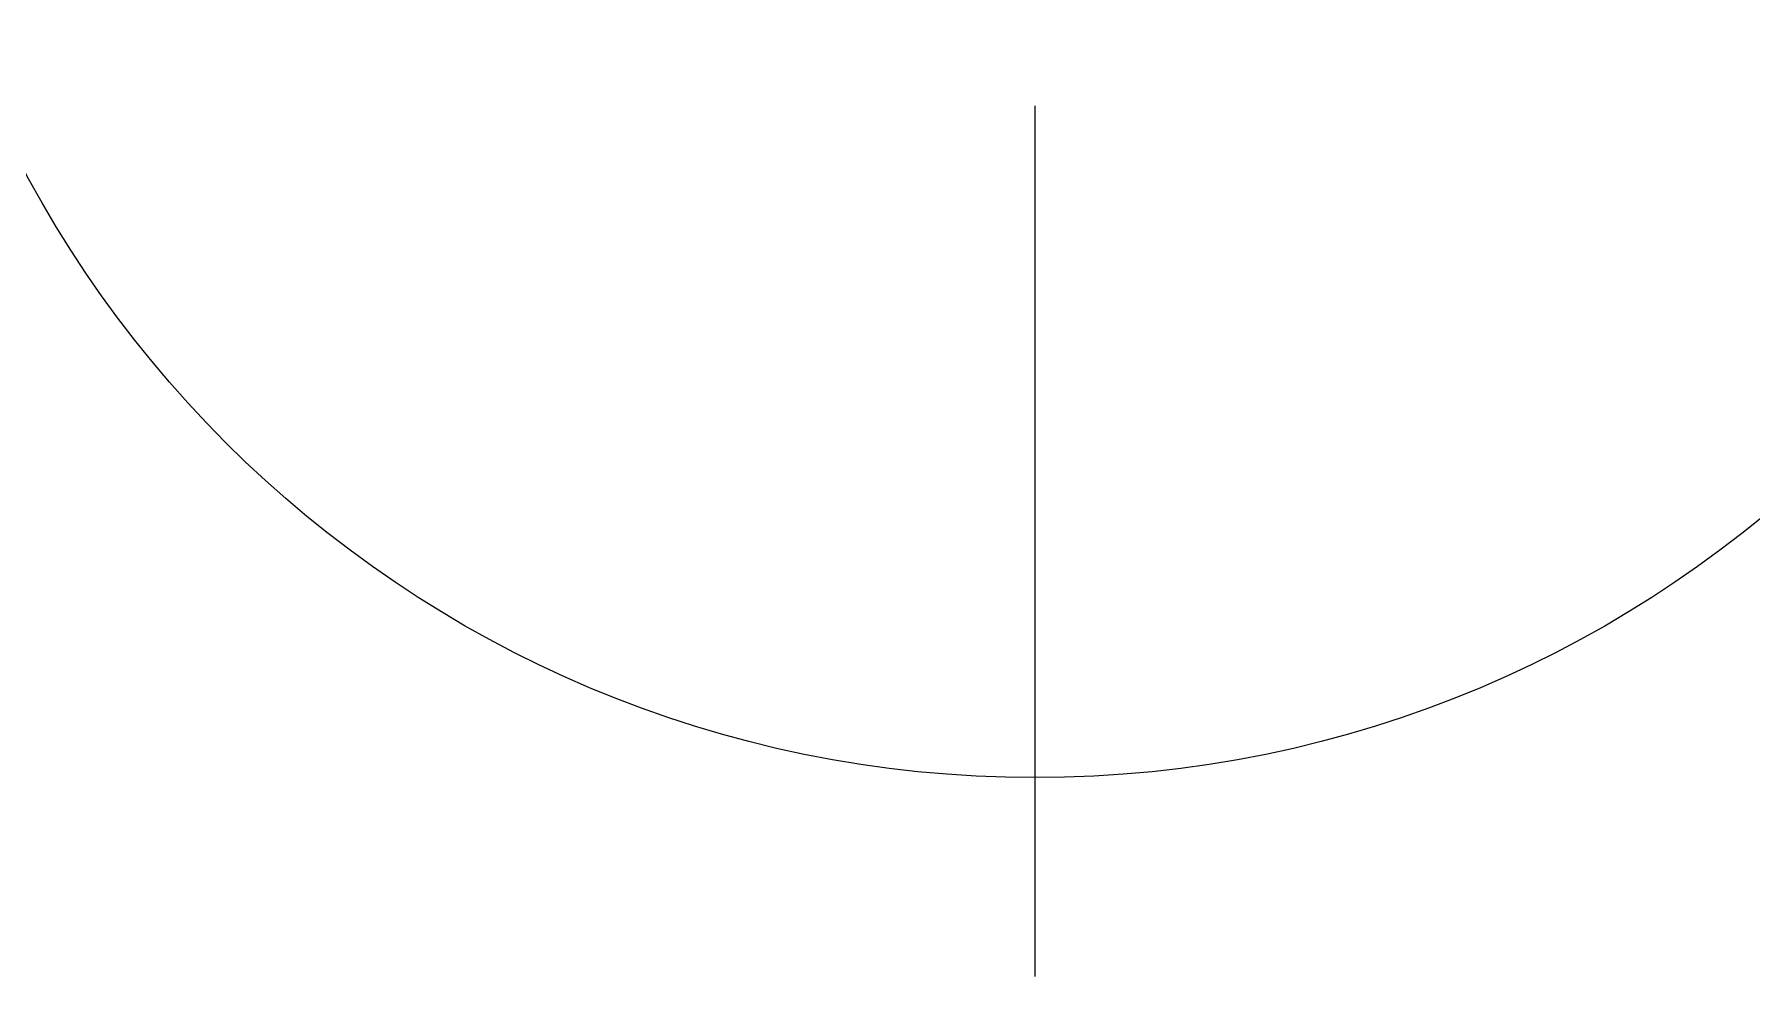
# Model space of a CAD drawing. Extents: x 0 to 420, y 0 to 297.
# Drawn here: x 97.27 to 114.52, y 114.24 to 123.71 of the extents above; entities that cross this region are included whole.
import ezdxf

# ---------------------------------------------------------------- set-up
doc = ezdxf.new("R2010")
doc.units = 0
doc.header["$LTSCALE"] = 7
doc.header["$MEASUREMENT"] = 0
doc.linetypes.add('CENTER', pattern=[2, 1.25, -0.25, 0.25, -0.25])
doc.layers.add('CL', color=1, linetype='CENTER')
doc.layers.add('DWG', color=7, linetype='CONTINUOUS')

msp = doc.modelspace()

# ---------------------------------------------------------------- linework, layer by layer
at = {"layer": 'CL'}
msp.add_line((107.3207906618809, 114.2352470085543), (107.3207906618809, 161.7352470085543), dxfattribs=at)
at = {"layer": 'DWG'}
msp.add_circle((107.3207906618809, 127.7352470085543), 11.5, dxfattribs=at)

doc.saveas('drawing.dxf')
